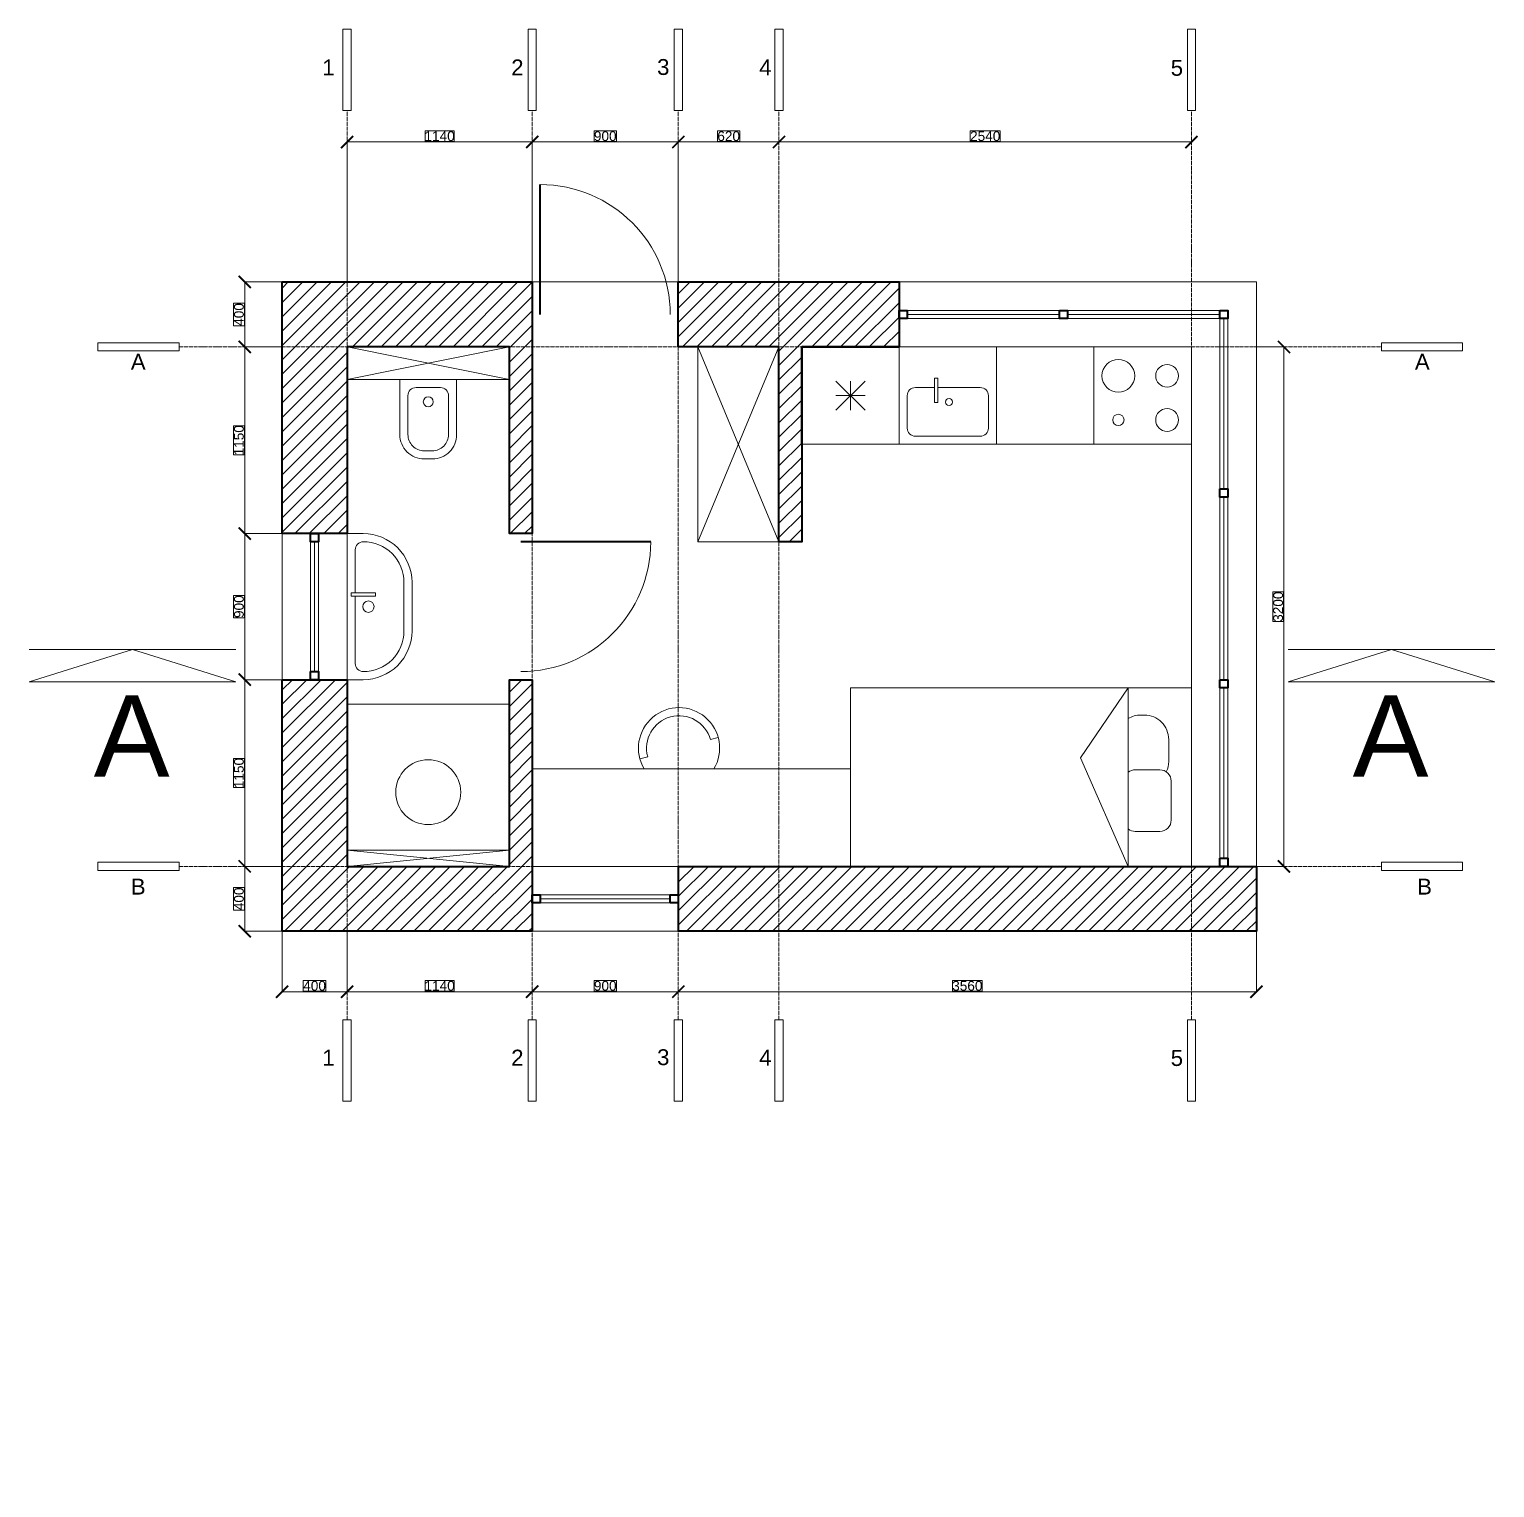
# Model space of a CAD drawing. Header units: millimetres. Extents: x -5631142 to 2070393, y -1055389 to 7396217.
# Drawn here: x 8371 to 17395, y 9698 to 18682 of the extents above; entities that cross this region are included whole.
import ezdxf

# ---------------------------------------------------------------- set-up
doc = ezdxf.new("R2010")
doc.units = ezdxf.units.MM
doc.header["$MEASUREMENT"] = 0
doc.linetypes.add('ACAD_ISO04W100', pattern=[30, 24, -3, 0, -3])
for name, color, linetype, lineweight in [('Axis', 30, 'ACAD_ISO04W100', 9), ('dim', 7, 'Continuous', 13), ('Layout Text', 7, 'Continuous', 15), ('Medium', 4, 'Continuous', 20), ('Text', 2, 'Continuous', 13), ('Thick', 1, 'Continuous', 40), ('Thin', 3, 'Continuous', 9)]:
    doc.layers.add(name, color=color, linetype=linetype, lineweight=lineweight)
doc.styles.get("Standard").update_dxf_attribs({"font": 'arial.ttf'})
doc.dimstyles.new('My Cool Dim', dxfattribs={"dimtxt": 60, "dimasz": 75, "dimexe": 6, "dimexo": 0.0625, "dimgap": -2.5, "dimtad": 1, "dimdec": 0, "dimzin": 0, "dimtxsty": 'Standard', "dimblk": 'ARCHTICK', "dimcen": 0.09, "dimclrd": 256, "dimclre": 256, "dimclrt": 256, "dimadec": 0, "dimazin": 0, "dimtfac": 1, "dimtdec": 0, "dimtofl": 0, "dimtmove": 1, "dimatfit": 3, "dimldrblk": 'DOT', "dimfxl": 1, "dimtfillclr": 256, "dimtolj": 1, "dimtzin": 0, "dimlwd": -1, "dimlwe": -1, "dimarcsym": 0})

# ---------------------------------------------------------------- blocks, each defined once
blk = doc.blocks.new('_ArchTick')
at = {"color": 0, "linetype": 'ByBlock', "const_width": 0.15}
blk.add_lwpolyline([(-0.5, -0.5), (0.5, 0.5)], dxfattribs=at)
blk = doc.blocks.new('*D12')
at = {"layer": 'Defpoints', "color": 0, "transparency": 16777216}
for p in [(11467.5, 17987.7), (10327.5, 17125.2), (11467.5, 17125.2)]:
    blk.add_point(p, dxfattribs=at)
at = {"layer": 'dim', "transparency": 16777216}
for p, q in [((10986.7, 18056.5), (10808.3, 18056.5)), ((10808.3, 18056.5), (10808.3, 17990.2)), ((10986.7, 17990.2), (10986.7, 18056.5)), ((10327.5, 17125.2), (10327.5, 17993.7)), ((10327.5, 17987.7), (11467.5, 17987.7)), ((10808.3, 17990.2), (10986.7, 17990.2)), ((11467.5, 17125.2), (11467.5, 17993.7))]:
    blk.add_line(p, q, dxfattribs=at)
at = {"layer": 'dim', "transparency": 16777216, "xscale": 75, "yscale": 75, "zscale": 75, "rotation": 180}
blk.add_blockref('_ArchTick', (10327.5, 17987.7), dxfattribs=at)
at = {"layer": 'dim', "transparency": 16777216, "xscale": 75, "yscale": 75, "zscale": 75}
blk.add_blockref('_ArchTick', (11467.5, 17987.7), dxfattribs=at)
at = {"layer": 'dim', "transparency": 16777216, "insert": (10897.5, 18023.4), "char_height": 60, "attachment_point": 5}
blk.add_mtext('\\A1;1140', dxfattribs=at)
blk = doc.blocks.new('_Dot')
at = {"color": 0, "linetype": 'ByBlock', "lineweight": -2}
blk.add_line((-0.5, 0), (-1, 0), dxfattribs=at)
at = {"color": 0, "linetype": 'ByBlock', "const_width": 0.5}
blk.add_lwpolyline([(-0.25, 0, 1), (0.25, 0, 1)], format="xyb", close=True, dxfattribs=at)
blk = doc.blocks.new('*D13')
at = {"layer": 'Defpoints', "color": 0, "transparency": 16777216}
for p in [(12367.5, 17987.7), (11467.5, 17125.2), (12367.5, 17125.2)]:
    blk.add_point(p, dxfattribs=at)
at = {"layer": 'dim', "transparency": 16777216}
for p, q in [((11986.2, 18056.5), (11848.8, 18056.5)), ((11848.8, 18056.5), (11848.8, 17990.2)), ((11986.2, 17990.2), (11986.2, 18056.5)), ((11467.5, 17125.2), (11467.5, 17993.7)), ((11467.5, 17987.7), (12367.5, 17987.7)), ((11848.8, 17990.2), (11986.2, 17990.2)), ((12367.5, 17125.2), (12367.5, 17993.7))]:
    blk.add_line(p, q, dxfattribs=at)
at = {"layer": 'dim', "transparency": 16777216, "xscale": 75, "yscale": 75, "zscale": 75, "rotation": 180}
blk.add_blockref('_ArchTick', (11467.5, 17987.7), dxfattribs=at)
at = {"layer": 'dim', "transparency": 16777216, "xscale": 75, "yscale": 75, "zscale": 75}
blk.add_blockref('_ArchTick', (12367.5, 17987.7), dxfattribs=at)
at = {"layer": 'dim', "transparency": 16777216, "insert": (11917.5, 18023.4), "char_height": 60, "attachment_point": 5}
blk.add_mtext('\\A1;900', dxfattribs=at)
blk = doc.blocks.new('*D14')
at = {"layer": 'Defpoints', "color": 0, "transparency": 16777216}
for p in [(12987.5, 17987.7), (12987.5, 17987.7), (12367.5, 17125.2)]:
    blk.add_point(p, dxfattribs=at)
at = {"layer": 'dim', "transparency": 16777216}
for p, q in [((12746.3, 18056.5), (12608.7, 18056.5)), ((12608.7, 18056.5), (12608.7, 17990.2)), ((12746.3, 17990.2), (12746.3, 18056.5)), ((12367.5, 17125.2), (12367.5, 17993.7)), ((12367.5, 17987.7), (12987.5, 17987.7)), ((12608.7, 17990.2), (12746.3, 17990.2)), ((12987.5, 17987.8), (12987.5, 17993.7))]:
    blk.add_line(p, q, dxfattribs=at)
at = {"layer": 'dim', "transparency": 16777216, "xscale": 75, "yscale": 75, "zscale": 75, "rotation": 180}
blk.add_blockref('_ArchTick', (12367.5, 17987.7), dxfattribs=at)
at = {"layer": 'dim', "transparency": 16777216, "xscale": 75, "yscale": 75, "zscale": 75}
blk.add_blockref('_ArchTick', (12987.5, 17987.7), dxfattribs=at)
at = {"layer": 'dim', "transparency": 16777216, "insert": (12677.5, 18023.4), "char_height": 60, "attachment_point": 5}
blk.add_mtext('\\A1;620', dxfattribs=at)
blk = doc.blocks.new('*D15')
at = {"layer": 'Defpoints', "color": 0, "transparency": 16777216}
for p in [(12987.5, 17987.7), (15527.5, 17993.7), (15527.5, 17987.7)]:
    blk.add_point(p, dxfattribs=at)
at = {"layer": 'dim', "transparency": 16777216}
for p, q in [((14350, 18056.5), (14165, 18056.5)), ((14165, 18056.5), (14165, 17990.2)), ((14350, 17990.2), (14350, 18056.5)), ((12987.5, 17987.8), (12987.5, 17993.7)), ((12987.5, 17987.7), (15527.5, 17987.7)), ((14165, 17990.2), (14350, 17990.2)), ((15527.5, 17993.7), (15527.5, 17981.7))]:
    blk.add_line(p, q, dxfattribs=at)
at = {"layer": 'dim', "transparency": 16777216, "xscale": 75, "yscale": 75, "zscale": 75, "rotation": 180}
blk.add_blockref('_ArchTick', (12987.5, 17987.7), dxfattribs=at)
at = {"layer": 'dim', "transparency": 16777216, "xscale": 75, "yscale": 75, "zscale": 75}
blk.add_blockref('_ArchTick', (15527.5, 17987.7), dxfattribs=at)
at = {"layer": 'dim', "transparency": 16777216, "insert": (14257.5, 18023.4), "char_height": 60, "attachment_point": 5}
blk.add_mtext('\\A1;2540', dxfattribs=at)
blk = doc.blocks.new('*D16')
at = {"layer": 'Defpoints', "color": 0, "transparency": 16777216}
for p in [(15927.5, 16725.2), (15927.5, 13525.2), (16097.4, 13525.2)]:
    blk.add_point(p, dxfattribs=at)
at = {"layer": 'dim', "transparency": 16777216}
for p, q in [((15927.6, 16725.2), (16103.4, 16725.2)), ((16097.4, 16725.2), (16097.4, 13525.2)), ((16094.9, 15217.1), (16028.6, 15217.1)), ((16028.6, 15217.1), (16028.6, 15033.2)), ((16094.9, 15033.2), (16094.9, 15217.1)), ((16028.6, 15033.2), (16094.9, 15033.2)), ((15927.6, 13525.2), (16103.4, 13525.2))]:
    blk.add_line(p, q, dxfattribs=at)
at = {"layer": 'dim', "transparency": 16777216, "xscale": 75, "yscale": 75, "zscale": 75}
for p, rotation in [((16097.4, 16725.2), 90), ((16097.4, 13525.2), 270)]:
    blk.add_blockref('_ArchTick', p, dxfattribs=dict(at, rotation=rotation))
at = {"layer": 'dim', "transparency": 16777216, "insert": (16061.7, 15125.2), "char_height": 60, "attachment_point": 5, "rotation": 90}
blk.add_mtext('\\A1;3200', dxfattribs=at)
blk = doc.blocks.new('*D17')
at = {"layer": 'Defpoints', "color": 0, "transparency": 16777216}
for p in [(9927.5, 13125.2), (10327.5, 13125.2), (10327.5, 12753.3)]:
    blk.add_point(p, dxfattribs=at)
at = {"layer": 'dim', "transparency": 16777216}
for p, q in [((9927.5, 13125.1), (9927.5, 12747.3)), ((10327.5, 13125.1), (10327.5, 12747.3)), ((10197.4, 12822.1), (10057.6, 12822.1)), ((10057.6, 12822.1), (10057.6, 12755.8)), ((10197.4, 12755.8), (10197.4, 12822.1)), ((9927.5, 12753.3), (10327.5, 12753.3)), ((10057.6, 12755.8), (10197.4, 12755.8))]:
    blk.add_line(p, q, dxfattribs=at)
at = {"layer": 'dim', "transparency": 16777216, "xscale": 75, "yscale": 75, "zscale": 75, "rotation": 180}
blk.add_blockref('_ArchTick', (9927.5, 12753.3), dxfattribs=at)
at = {"layer": 'dim', "transparency": 16777216, "xscale": 75, "yscale": 75, "zscale": 75}
blk.add_blockref('_ArchTick', (10327.5, 12753.3), dxfattribs=at)
at = {"layer": 'dim', "transparency": 16777216, "insert": (10127.5, 12789), "char_height": 60, "attachment_point": 5}
blk.add_mtext('\\A1;400', dxfattribs=at)
blk = doc.blocks.new('*D18')
at = {"layer": 'Defpoints', "color": 0, "transparency": 16777216}
for p in [(10327.5, 13125.2), (11467.5, 12753.3), (11467.5, 12753.3)]:
    blk.add_point(p, dxfattribs=at)
at = {"layer": 'dim', "transparency": 16777216}
for p, q in [((10327.5, 13125.1), (10327.5, 12747.3)), ((10986.7, 12822.1), (10808.3, 12822.1)), ((10808.3, 12822.1), (10808.3, 12755.8)), ((10986.7, 12755.8), (10986.7, 12822.1)), ((10327.5, 12753.3), (11467.5, 12753.3)), ((10808.3, 12755.8), (10986.7, 12755.8)), ((11467.5, 12753.4), (11467.5, 12759.3))]:
    blk.add_line(p, q, dxfattribs=at)
at = {"layer": 'dim', "transparency": 16777216, "xscale": 75, "yscale": 75, "zscale": 75, "rotation": 180}
blk.add_blockref('_ArchTick', (10327.5, 12753.3), dxfattribs=at)
at = {"layer": 'dim', "transparency": 16777216, "xscale": 75, "yscale": 75, "zscale": 75}
blk.add_blockref('_ArchTick', (11467.5, 12753.3), dxfattribs=at)
at = {"layer": 'dim', "transparency": 16777216, "insert": (10897.5, 12789), "char_height": 60, "attachment_point": 5}
blk.add_mtext('\\A1;1140', dxfattribs=at)
blk = doc.blocks.new('*D19')
at = {"layer": 'Defpoints', "color": 0, "transparency": 16777216}
for p in [(11467.5, 12753.3), (12367.5, 12753.3), (12367.5, 12753.3)]:
    blk.add_point(p, dxfattribs=at)
at = {"layer": 'dim', "transparency": 16777216}
for p, q in [((11986.2, 12822.1), (11848.8, 12822.1)), ((11848.8, 12822.1), (11848.8, 12755.8)), ((11986.2, 12755.8), (11986.2, 12822.1)), ((11467.5, 12753.4), (11467.5, 12759.3)), ((11467.5, 12753.3), (12367.5, 12753.3)), ((11848.8, 12755.8), (11986.2, 12755.8)), ((12367.5, 12753.4), (12367.5, 12759.3))]:
    blk.add_line(p, q, dxfattribs=at)
at = {"layer": 'dim', "transparency": 16777216, "xscale": 75, "yscale": 75, "zscale": 75, "rotation": 180}
blk.add_blockref('_ArchTick', (11467.5, 12753.3), dxfattribs=at)
at = {"layer": 'dim', "transparency": 16777216, "xscale": 75, "yscale": 75, "zscale": 75}
blk.add_blockref('_ArchTick', (12367.5, 12753.3), dxfattribs=at)
at = {"layer": 'dim', "transparency": 16777216, "insert": (11917.5, 12789), "char_height": 60, "attachment_point": 5}
blk.add_mtext('\\A1;900', dxfattribs=at)
blk = doc.blocks.new('*D20')
at = {"layer": 'Defpoints', "color": 0, "transparency": 16777216}
for p in [(15927.5, 13125.2), (12367.5, 12753.3), (15927.5, 12753.3)]:
    blk.add_point(p, dxfattribs=at)
at = {"layer": 'dim', "transparency": 16777216}
for p, q in [((15927.5, 13125.1), (15927.5, 12747.3)), ((14239.5, 12822.2), (14055.5, 12822.2)), ((14055.5, 12822.2), (14055.5, 12755.8)), ((14239.5, 12755.8), (14239.5, 12822.2)), ((12367.5, 12753.4), (12367.5, 12759.3)), ((12367.5, 12753.3), (15927.5, 12753.3)), ((14055.5, 12755.8), (14239.5, 12755.8))]:
    blk.add_line(p, q, dxfattribs=at)
at = {"layer": 'dim', "transparency": 16777216, "xscale": 75, "yscale": 75, "zscale": 75, "rotation": 180}
blk.add_blockref('_ArchTick', (12367.5, 12753.3), dxfattribs=at)
at = {"layer": 'dim', "transparency": 16777216, "xscale": 75, "yscale": 75, "zscale": 75}
blk.add_blockref('_ArchTick', (15927.5, 12753.3), dxfattribs=at)
at = {"layer": 'dim', "transparency": 16777216, "insert": (14147.5, 12789), "char_height": 60, "attachment_point": 5}
blk.add_mtext('\\A1;3560', dxfattribs=at)
blk = doc.blocks.new('*D21')
at = {"layer": 'Defpoints', "color": 0, "transparency": 16777216}
for p in [(9927.5, 17125.2), (9697.4, 16725.2), (9927.5, 16725.2)]:
    blk.add_point(p, dxfattribs=at)
at = {"layer": 'dim', "transparency": 16777216}
for p, q in [((9927.4, 17125.2), (9691.4, 17125.2)), ((9697.4, 17125.2), (9697.4, 16725.2)), ((9694.9, 16995), (9628.6, 16995)), ((9628.6, 16995), (9628.6, 16855.3)), ((9694.9, 16855.3), (9694.9, 16995)), ((9628.6, 16855.3), (9694.9, 16855.3)), ((9927.4, 16725.2), (9691.4, 16725.2))]:
    blk.add_line(p, q, dxfattribs=at)
at = {"layer": 'dim', "transparency": 16777216, "xscale": 75, "yscale": 75, "zscale": 75}
for p, rotation in [((9697.4, 17125.2), 90), ((9697.4, 16725.2), 270)]:
    blk.add_blockref('_ArchTick', p, dxfattribs=dict(at, rotation=rotation))
at = {"layer": 'dim', "transparency": 16777216, "insert": (9661.7, 16925.2), "char_height": 60, "attachment_point": 5, "rotation": 90}
blk.add_mtext('\\A1;400', dxfattribs=at)
blk = doc.blocks.new('*D22')
at = {"layer": 'Defpoints', "color": 0, "transparency": 16777216}
for p in [(9927.5, 16725.2), (9697.4, 15575.2), (9927.5, 15575.2)]:
    blk.add_point(p, dxfattribs=at)
at = {"layer": 'dim', "transparency": 16777216}
for p, q in [((9927.4, 16725.2), (9691.4, 16725.2)), ((9697.4, 16725.2), (9697.4, 15575.2)), ((9694.9, 16239.3), (9628.6, 16239.3)), ((9628.6, 16239.3), (9628.6, 16061)), ((9694.9, 16061), (9694.9, 16239.3)), ((9628.6, 16061), (9694.9, 16061)), ((9927.4, 15575.2), (9691.4, 15575.2))]:
    blk.add_line(p, q, dxfattribs=at)
at = {"layer": 'dim', "transparency": 16777216, "xscale": 75, "yscale": 75, "zscale": 75}
for p, rotation in [((9697.4, 16725.2), 90), ((9697.4, 15575.2), 270)]:
    blk.add_blockref('_ArchTick', p, dxfattribs=dict(at, rotation=rotation))
at = {"layer": 'dim', "transparency": 16777216, "insert": (9661.7, 16150.2), "char_height": 60, "attachment_point": 5, "rotation": 90}
blk.add_mtext('\\A1;1150', dxfattribs=at)
blk = doc.blocks.new('*D23')
at = {"layer": 'Defpoints', "color": 0, "transparency": 16777216}
for p in [(9927.5, 15575.2), (9697.4, 14675.2), (9927.5, 14675.2)]:
    blk.add_point(p, dxfattribs=at)
at = {"layer": 'dim', "transparency": 16777216}
for p, q in [((9927.4, 15575.2), (9691.4, 15575.2)), ((9697.4, 15575.2), (9697.4, 14675.2)), ((9694.9, 15193.8), (9628.6, 15193.8)), ((9628.6, 15193.8), (9628.6, 15056.5)), ((9694.9, 15056.5), (9694.9, 15193.8)), ((9628.6, 15056.5), (9694.9, 15056.5)), ((9927.4, 14675.2), (9691.4, 14675.2))]:
    blk.add_line(p, q, dxfattribs=at)
at = {"layer": 'dim', "transparency": 16777216, "xscale": 75, "yscale": 75, "zscale": 75}
for p, rotation in [((9697.4, 15575.2), 90), ((9697.4, 14675.2), 270)]:
    blk.add_blockref('_ArchTick', p, dxfattribs=dict(at, rotation=rotation))
at = {"layer": 'dim', "transparency": 16777216, "insert": (9661.7, 15125.2), "char_height": 60, "attachment_point": 5, "rotation": 90}
blk.add_mtext('\\A1;900', dxfattribs=at)
blk = doc.blocks.new('*D24')
at = {"layer": 'Defpoints', "color": 0, "transparency": 16777216}
for p in [(9927.5, 14675.2), (9697.4, 13525.2), (9927.5, 13525.2)]:
    blk.add_point(p, dxfattribs=at)
at = {"layer": 'dim', "transparency": 16777216}
for p, q in [((9927.4, 14675.2), (9691.4, 14675.2)), ((9697.4, 14675.2), (9697.4, 13525.2)), ((9694.9, 14189.3), (9628.6, 14189.3)), ((9628.6, 14189.3), (9628.6, 14011)), ((9694.9, 14011), (9694.9, 14189.3)), ((9628.6, 14011), (9694.9, 14011)), ((9927.4, 13525.2), (9691.4, 13525.2))]:
    blk.add_line(p, q, dxfattribs=at)
at = {"layer": 'dim', "transparency": 16777216, "xscale": 75, "yscale": 75, "zscale": 75}
for p, rotation in [((9697.4, 14675.2), 90), ((9697.4, 13525.2), 270)]:
    blk.add_blockref('_ArchTick', p, dxfattribs=dict(at, rotation=rotation))
at = {"layer": 'dim', "transparency": 16777216, "insert": (9661.7, 14100.2), "char_height": 60, "attachment_point": 5, "rotation": 90}
blk.add_mtext('\\A1;1150', dxfattribs=at)
blk = doc.blocks.new('*D25')
at = {"layer": 'Defpoints', "color": 0, "transparency": 16777216}
for p in [(9927.5, 13525.2), (9697.4, 13125.2), (9927.5, 13125.2)]:
    blk.add_point(p, dxfattribs=at)
at = {"layer": 'dim', "transparency": 16777216}
for p, q in [((9927.4, 13525.2), (9691.4, 13525.2)), ((9697.4, 13525.2), (9697.4, 13125.2)), ((9694.9, 13395), (9628.6, 13395)), ((9628.6, 13395), (9628.6, 13255.3)), ((9694.9, 13255.3), (9694.9, 13395)), ((9628.6, 13255.3), (9694.9, 13255.3)), ((9927.4, 13125.2), (9691.4, 13125.2))]:
    blk.add_line(p, q, dxfattribs=at)
at = {"layer": 'dim', "transparency": 16777216, "xscale": 75, "yscale": 75, "zscale": 75}
for p, rotation in [((9697.4, 13525.2), 90), ((9697.4, 13125.2), 270)]:
    blk.add_blockref('_ArchTick', p, dxfattribs=dict(at, rotation=rotation))
at = {"layer": 'dim', "transparency": 16777216, "insert": (9661.7, 13325.2), "char_height": 60, "attachment_point": 5, "rotation": 90}
blk.add_mtext('\\A1;400', dxfattribs=at)

msp = doc.modelspace()

# ---------------------------------------------------------------- hatches: boundary and pattern name
at = {"layer": 'Layout Text'}
h = msp.add_hatch(dxfattribs=at)
h.set_pattern_fill('ANSI31', color=14, scale=500)
h.paths.add_polyline_path([(13727.5, 17125.2), (13127.5, 17125.2), (12367.5, 17125.2), (12367.5, 16725.2), (12987.5, 16725.2), (12987.5, 15525.2), (13127.5, 15525.2), (13127.5, 16725.2), (13727.5, 16725.2)])
h.paths.add_polyline_path([(11467.5, 17125.2), (9927.5, 17125.2), (9927.5, 15575.2), (10327.5, 15575.2), (10327.5, 16725.2), (11327.5, 16725.2), (11327.5, 16525.2), (11327.5, 15575.2), (11467.5, 15575.2), (11467.5, 16725.2)])
h.paths.add_polyline_path([(11467.5, 13525.2), (11467.5, 14675.2), (11327.5, 14675.2), (11327.5, 13525.2), (10327.5, 13525.2), (10327.5, 13625.2), (10327.5, 14675.2), (9927.5, 14675.2), (9927.5, 13125.2), (11467.5, 13125.2)])
h.paths.add_polyline_path([(15927.5, 13525.2), (15527.5, 13525.2), (12367.5, 13525.2), (12367.5, 13125.2), (15927.5, 13125.2)])
h.paths.add_polyline_path([(15927.5, 6595.1), (12487.5, 6595.1), (12487.5, 5895.1), (9927.5, 5895.1), (9927.5, 5445.1), (10327.5, 5445.1), (11327.5, 5445.1), (11327.5, 5245.1), (11467.5, 5245.1), (11467.5, 5445.1), (12987.5, 5445.1), (12987.5, 6145.1), (15527.5, 6145.1), (15527.5, 5445.1), (15702.5, 5445.1), (15752.5, 5445.1), (15927.5, 5445.1)])
h.paths.add_polyline_path([(10327.5, 4245.1), (9927.5, 4245.1), (9927.5, 2145.1), (10327.5, 2145.1), (10327.5, 2745.1), (15527.5, 2745.1), (15527.5, 2145.1), (15927.5, 2145.1), (15927.5, 4245.1), (15527.5, 4245.1), (15527.5, 3145.1), (10327.5, 3145.1)])

# ---------------------------------------------------------------- linework, layer by layer
at = {"layer": 'Axis'}
for p, q in [((10327.5, 12579.8), (10327.5, 18181.9)), ((11467.5, 12579.8), (11467.5, 18181.9)), ((12367.5, 12579.8), (12367.5, 18181.9)), ((12987.5, 12579.8), (12987.5, 18181.9)), ((15527.5, 12579.8), (15527.5, 18181.9)), ((9292.9, 16725.2), (16697.8, 16725.2)), ((9292.9, 13525.2), (16697.8, 13525.2))]:
    msp.add_line(p, q, dxfattribs=at)
at = {"layer": 'Medium'}
for p, q in [((11467.5, 17125.2), (12367.5, 17125.2)), ((13777.5, 16925.2), (14715, 16925.2)), ((14765, 16925.2), (15702.5, 16925.2)), ((15727.5, 16900.2), (15727.5, 15850.2)), ((15727.5, 15800.2), (15727.5, 14675.2)), ((10127.5, 15525.2), (10127.5, 14725.2)), ((15527.5, 14625.2), (13427.5, 14625.2)), ((13427.5, 14625.2), (13427.5, 13525.2)), ((15527.5, 13525.2), (15527.5, 14625.2)), ((15527.5, 14625.2), (15527.5, 14625.2)), ((15727.5, 14625.2), (15727.5, 13575.2)), ((10327.5, 14525.2), (11327.5, 14525.2)), ((13427.5, 14125.2), (11467.5, 14125.2)), ((11467.5, 14125.2), (11467.5, 13525.2)), ((13427.5, 13525.2), (13427.5, 14125.2)), ((13427.5, 13525.2), (13427.5, 13525.2)), ((11517.5, 13325.2), (12317.5, 13325.2))]:
    msp.add_line(p, q, dxfattribs=at)
for points in [[(13127.5, 17125.2), (15927.5, 17125.2), (15927.5, 13525.2), (15527.5, 13525.2), (15527.5, 16725.2), (13127.5, 16725.2)], [(10327.5, 16725.2), (10327.5, 16525.2), (11327.5, 16525.2), (11327.5, 16725.2), (10327.5, 16725.2)], [(12987.5, 16725.2), (12987.5, 15525.2), (12487.5, 15525.2), (12487.5, 16725.2), (12987.5, 16725.2)], [(13127.5, 16725.2), (13127.5, 16725.2), (13727.5, 16725.2), (13727.5, 16125.2), (13127.5, 16125.2), (13127.5, 16725.2)], [(13727.5, 16725.2), (13727.5, 16725.2), (14327.5, 16725.2), (14327.5, 16125.2), (13727.5, 16125.2), (13727.5, 16725.2)], [(14327.5, 16725.2), (14327.5, 16725.2), (14927.5, 16725.2), (14927.5, 16125.2), (14327.5, 16125.2), (14327.5, 16725.2)], [(14927.5, 16725.2), (14927.5, 16725.2), (15527.5, 16725.2), (15527.5, 16125.2), (14927.5, 16125.2), (14927.5, 16725.2)], [(10327.5, 13525.2), (10327.5, 13525.2), (10327.5, 13625.2), (11327.5, 13625.2), (11327.5, 13525.2), (10327.5, 13525.2)]]:
    msp.add_lwpolyline(points, dxfattribs=at)
msp.add_lwpolyline([(11002.5, 16525.2), (11002.5, 16185.2, -0.414214), (10852.5, 16035.2), (10802.5, 16035.2, -0.414214), (10652.5, 16185.2), (10652.5, 16525.2)], format="xyb", close=True, dxfattribs=at)
for points in [[(9927.5, 15575.2), (10327.5, 15575.2), (10327.5, 14675.2), (9927.5, 14675.2)], [(11467.5, 13125.2), (11467.5, 13525.2), (12367.5, 13525.2), (12367.5, 13125.2)]]:
    msp.add_lwpolyline(points, close=True, dxfattribs=at)
msp.add_lwpolyline([(10327.5, 15575.2), (10327.5, 15575.2), (10427.5, 15575.2, -0.414214), (10727.5, 15275.2), (10727.5, 14975.2, -0.414214), (10427.5, 14675.2), (10327.5, 14675.2), (10327.5, 15575.2)], format="xyb", dxfattribs=at)
msp.add_arc((12372, 14253.2), 250, 329.20286, 210.79714, dxfattribs=at)
at = {"layer": 'Text'}
for p, q in [((8370.6, 14861.1), (9642.3, 14861.1)), ((16123.5, 14861.1), (17395.2, 14861.1))]:
    msp.add_line(p, q, dxfattribs=at)
for points in [[(10352.5, 18681.9), (10352.5, 18181.9), (10302.5, 18181.9), (10302.5, 18681.9), (10352.5, 18681.9)], [(11492.5, 18681.9), (11492.5, 18181.9), (11442.5, 18181.9), (11442.5, 18681.9), (11492.5, 18681.9)], [(12392.5, 18681.9), (12392.5, 18181.9), (12342.5, 18181.9), (12342.5, 18681.9), (12392.5, 18681.9)], [(13012.5, 18681.9), (13012.5, 18181.9), (12962.5, 18181.9), (12962.5, 18681.9), (13012.5, 18681.9)], [(15552.5, 18681.9), (15552.5, 18181.9), (15502.5, 18181.9), (15502.5, 18681.9), (15552.5, 18681.9)], [(8792.9, 16750.2), (9292.9, 16750.2), (9292.9, 16700.2), (8792.9, 16700.2), (8792.9, 16750.2)], [(16697.8, 16750.2), (17197.8, 16750.2), (17197.8, 16700.2), (16697.8, 16700.2), (16697.8, 16750.2)], [(8792.9, 13550.2), (9292.9, 13550.2), (9292.9, 13500.2), (8792.9, 13500.2), (8792.9, 13550.2)], [(16697.8, 13550.2), (17197.8, 13550.2), (17197.8, 13500.2), (16697.8, 13500.2), (16697.8, 13550.2)], [(10352.5, 12579.8), (10352.5, 12079.8), (10302.5, 12079.8), (10302.5, 12579.8), (10352.5, 12579.8)], [(11492.5, 12579.8), (11492.5, 12079.8), (11442.5, 12079.8), (11442.5, 12579.8), (11492.5, 12579.8)], [(12392.5, 12579.8), (12392.5, 12079.8), (12342.5, 12079.8), (12342.5, 12579.8), (12392.5, 12579.8)], [(13012.5, 12579.8), (13012.5, 12079.8), (12962.5, 12079.8), (12962.5, 12579.8), (13012.5, 12579.8)], [(15552.5, 12579.8), (15552.5, 12079.8), (15502.5, 12079.8), (15502.5, 12579.8), (15552.5, 12579.8)]]:
    msp.add_lwpolyline(points, dxfattribs=at)
for points in [[(8370.6, 14661.1), (9006.5, 14861.1), (9642.3, 14661.1)], [(16123.5, 14661.1), (16759.4, 14861.1), (17395.2, 14661.1)]]:
    msp.add_lwpolyline(points, close=True, dxfattribs=at)
at = {"layer": 'Thick'}
for p, q in [((11517.5, 16925.2), (11517.5, 17725.2)), ((13127.5, 17125.2), (13727.5, 17125.2)), ((12987.5, 16725.2), (12487.5, 16725.2)), ((12987.5, 15525.2), (12987.5, 16725.2)), ((13127.5, 16725.2), (13727.5, 16725.2)), ((13127.5, 16125.2), (13127.5, 16725.2)), ((12197.5, 15525.2), (11397.5, 15525.2)), ((12367.5, 13525.2), (12367.5, 13125.2))]:
    msp.add_line(p, q, dxfattribs=at)
for points in [[(9927.5, 15575.2), (9927.5, 17125.2), (11467.5, 17125.2), (11467.5, 16725.2), (11467.5, 15575.2), (11327.5, 15575.2), (11327.5, 16725.2), (10327.5, 16725.2), (10327.5, 15575.2)], [(13727.5, 16725.2), (13127.5, 16725.2), (13127.5, 15525.2), (12987.5, 15525.2), (12987.5, 16725.2), (12367.5, 16725.2), (12367.5, 17125.2), (13127.5, 17125.2), (13727.5, 17125.2)], [(11467.5, 13125.2), (9927.5, 13125.2), (9927.5, 14675.2), (10327.5, 14675.2), (10327.5, 13525.2), (11327.5, 13525.2), (11327.5, 14675.2), (11467.5, 14675.2), (11467.5, 13525.2)]]:
    msp.add_lwpolyline(points, close=True, dxfattribs=at)
for points in [[(13727.5, 16950.2), (13777.5, 16950.2), (13777.5, 16900.2), (13727.5, 16900.2), (13727.5, 16950.2)], [(14715, 16950.2), (14765, 16950.2), (14765, 16900.2), (14715, 16900.2), (14715, 16950.2)], [(15702.5, 16950.2), (15752.5, 16950.2), (15752.5, 16900.2), (15702.5, 16900.2), (15702.5, 16950.2)], [(15702.5, 15850.2), (15752.5, 15850.2), (15752.5, 15800.2), (15702.5, 15800.2), (15702.5, 15850.2)], [(10102.5, 15575.2), (10152.5, 15575.2), (10152.5, 15525.2), (10102.5, 15525.2), (10102.5, 15575.2)], [(10102.5, 14725.2), (10152.5, 14725.2), (10152.5, 14675.2), (10102.5, 14675.2), (10102.5, 14725.2)], [(15702.5, 14675.2), (15752.5, 14675.2), (15752.5, 14625.2), (15702.5, 14625.2), (15702.5, 14675.2)], [(15702.5, 13575.2), (15752.5, 13575.2), (15752.5, 13525.2), (15702.5, 13525.2), (15702.5, 13575.2)], [(12367.5, 13525.2), (15527.5, 13525.2), (15927.5, 13525.2), (15927.5, 13125.2), (12367.5, 13125.2)], [(11467.5, 13300.2), (11467.5, 13350.2), (11517.5, 13350.2), (11517.5, 13300.2), (11467.5, 13300.2)], [(12317.5, 13300.2), (12317.5, 13350.2), (12367.5, 13350.2), (12367.5, 13300.2), (12317.5, 13300.2)]]:
    msp.add_lwpolyline(points, dxfattribs=at)
at = {"layer": 'Thin'}
for p, q in [((13777.5, 16950.2), (14715, 16950.2)), ((14715, 16900.2), (13777.5, 16900.2)), ((14765, 16950.2), (15702.5, 16950.2)), ((14765, 16900.2), (15702.5, 16900.2)), ((15702.5, 16900.2), (15702.5, 15850.2)), ((15752.5, 15850.2), (15752.5, 16900.2)), ((10327.5, 16725.2), (11327.5, 16525.2)), ((11327.5, 16725.2), (10327.5, 16525.2)), ((12487.5, 16725.2), (12987.5, 15525.2)), ((12987.5, 16725.2), (12487.5, 15525.2)), ((13337.5, 16515.2), (13517.5, 16335.2)), ((13517.5, 16515.2), (13337.5, 16335.2)), ((13427.5, 16515.2), (13427.5, 16335.2)), ((13337.5, 16425.2), (13517.5, 16425.2)), ((15702.5, 14675.2), (15702.5, 15800.2)), ((15752.5, 15800.2), (15752.5, 14675.2)), ((10102.5, 15525.2), (10102.5, 14725.2)), ((10152.5, 15525.2), (10152.5, 14725.2)), ((10353, 15190.7), (10353, 15190.7)), ((14843.4, 14193.8), (15137.7, 14625.2)), ((15137.7, 14625.2), (15137.7, 13525.2)), ((15702.5, 13575.2), (15702.5, 14625.2)), ((15752.5, 14625.2), (15752.5, 13575.2)), ((15137.7, 13525.2), (14843.4, 14193.8)), ((10327.5, 13625.2), (11327.5, 13525.2)), ((11327.5, 13625.2), (10327.5, 13525.2)), ((11517.5, 13350.2), (12317.5, 13350.2)), ((11517.5, 13300.2), (12317.5, 13300.2))]:
    msp.add_line(p, q, dxfattribs=at)
for points in [[(13966, 16532.2), (13946, 16532.2), (13946, 16382.2), (13966, 16382.2)], [(10503, 15190.7), (10503, 15210.7), (10353, 15210.7), (10353, 15190.7)]]:
    msp.add_lwpolyline(points, close=True, dxfattribs=at)
msp.add_lwpolyline([(10952.5, 16425.2), (10952.5, 16185.2, -0.414214), (10852.5, 16085.2), (10802.5, 16085.2, -0.414214), (10702.5, 16185.2), (10702.5, 16425.2, -0.414214), (10752.5, 16475.2), (10902.5, 16475.2, -0.414214)], format="xyb", close=True, dxfattribs=at)
for points in [[(13966, 16475.2), (14227.5, 16475.2, -0.414214), (14277.5, 16425.2), (14277.5, 16225.2, -0.414214), (14227.5, 16175.2), (13827.5, 16175.2, -0.414214), (13777.5, 16225.2), (13777.5, 16425.2, -0.414214), (13827.5, 16475.2), (13946, 16475.2)], [(10377.5, 15210.7), (10377.5, 15475.2, -0.414214), (10427.5, 15525.2), (10427.5, 15525.2, -0.414214), (10677.5, 15275.2), (10677.5, 14975.2, -0.414214), (10427.5, 14725.2), (10427.5, 14725.2, -0.414214), (10377.5, 14775.2), (10377.5, 15190.7)], [(12613.2, 14318.9), (12565, 14305.8, 1), (12179, 14200.5), (12130.8, 14187.4)], [(15137.7, 14435.4, -0.137453), (15215.7, 14457.3), (15237.6, 14457.3, -0.414214), (15387.6, 14307.3), (15387.6, 14172.2, -0.111688), (15373, 14107.6)], [(15137.7, 14104.7, -0.171281), (15181.7, 14120.2), (15333, 14120.2, -0.414214), (15403, 14050.2), (15403, 13810.3, -0.414214), (15333, 13740.3), (15181.7, 13740.3, -0.171281), (15137.7, 13755.8)]]:
    msp.add_lwpolyline(points, format="xyb", dxfattribs=at)
for centre, radius in [((15077.5, 16547.2), 100.8), ((15377.5, 16547.2), 70), ((10827.5, 16387.2), 30.5), ((14034.6, 16385.8), 22), ((15377.5, 16275.2), 70), ((15077.5, 16275.2), 35), ((10459, 15125.2), 35), ((10827.5, 13982.2), 200)]:
    msp.add_circle(centre, radius, dxfattribs=at)
for centre, start, end in [((11517.5, 16925.2), 0, 90), ((11397.5, 15525.2), 270, 0)]:
    msp.add_arc(centre, 800, start, end, dxfattribs=at)

# ---------------------------------------------------------------- texts
at = {"layer": 'Text'}
for s, height, p in [('1', 97.9, (10174.9, 18398.1)), ('2', 97.9, (11338.4, 18398.1)), ('3', 97.9, (12236.9, 18400.7)), ('4', 97.9, (12865.4, 18398.1)), ('5', 97.9, (15400, 18395.7)), ('A', 97.9, (8995.8, 16584.9)), ('A', 97.9, (16903.7, 16584.9)), ('A', 500.8, (8767.8, 14078.7)), ('A', 500.8, (16520.7, 14078.7)), ('B', 97.9, (8995.8, 13351.7)), ('B', 97.9, (16917.7, 13351.7)), ('1', 97.9, (10174.9, 12298.1)), ('2', 97.9, (11338.4, 12298.1)), ('3', 97.9, (12236.9, 12300.7)), ('4', 97.9, (12865.4, 12298.1)), ('5', 97.9, (15400, 12295.7))]:
    msp.add_text(s, height=height, dxfattribs=at).set_placement(p)
at = {"layer": 'Text', "char_height": 0.2, "attachment_point": 1, "rotation": 90}
for width, insert in [(3.213, (8890.8, 16112.2)), (55.509, (8756.4, 14024.5)), (3.213, (8839.9, 14035.4))]:
    msp.add_mtext_dynamic_manual_height_columns('A', width=width, gutter_width=1, heights=[0], dxfattribs=dict(at, insert=insert))

# ---------------------------------------------------------------- dimensions: what is measured, and where the dimension line sits
at = {"layer": 'dim'}
for base, p1, p2, picture, middle in [((11467.5, 17987.7), (10327.5, 17125.2), (11467.5, 17125.2), '*D12', (10897.5, 18023.4)), ((12367.5, 17987.7), (11467.5, 17125.2), (12367.5, 17125.2), '*D13', (11917.5, 18023.4)), ((12987.5, 17987.7), (12367.5, 17125.2), (12987.5, 17987.7), '*D14', (12677.5, 18023.4)), ((15527.5, 17987.7), (12987.5, 17987.7), (15527.5, 17993.7), '*D15', (14257.5, 18023.4)), ((10327.5, 12753.3), (9927.5, 13125.2), (10327.5, 13125.2), '*D17', (10127.5, 12789)), ((11467.5, 12753.3), (10327.5, 13125.2), (11467.5, 12753.3), '*D18', (10897.5, 12789)), ((15927.5, 12753.3), (12367.5, 12753.3), (15927.5, 13125.2), '*D20', (14147.5, 12789)), ((12367.5, 12753.3), (11467.5, 12753.3), (12367.5, 12753.3), '*D19', (11917.5, 12789))]:
    dim = msp.add_linear_dim(base=base, p1=p1, p2=p2, dimstyle='My Cool Dim', dxfattribs=at)
    dim.commit()
    dim.dimension.update_dxf_attribs({"geometry": picture, "text_midpoint": middle})
for base, p1, p2, picture, middle in [((9697.4, 16725.2), (9927.5, 17125.2), (9927.5, 16725.2), '*D21', (9661.7, 16925.2)), ((9697.4, 15575.2), (9927.5, 16725.2), (9927.5, 15575.2), '*D22', (9661.7, 16150.2)), ((16097.4, 13525.2), (15927.5, 16725.2), (15927.5, 13525.2), '*D16', (16061.7, 15125.2)), ((9697.4, 14675.2), (9927.5, 15575.2), (9927.5, 14675.2), '*D23', (9661.7, 15125.2)), ((9697.4, 13525.2), (9927.5, 14675.2), (9927.5, 13525.2), '*D24', (9661.7, 14100.2)), ((9697.4, 13125.2), (9927.5, 13525.2), (9927.5, 13125.2), '*D25', (9661.7, 13325.2))]:
    dim = msp.add_linear_dim(base=base, p1=p1, p2=p2, angle=90, dimstyle='My Cool Dim', dxfattribs=at)
    dim.commit()
    dim.dimension.update_dxf_attribs({"geometry": picture, "text_midpoint": middle})

doc.saveas('drawing.dxf')
